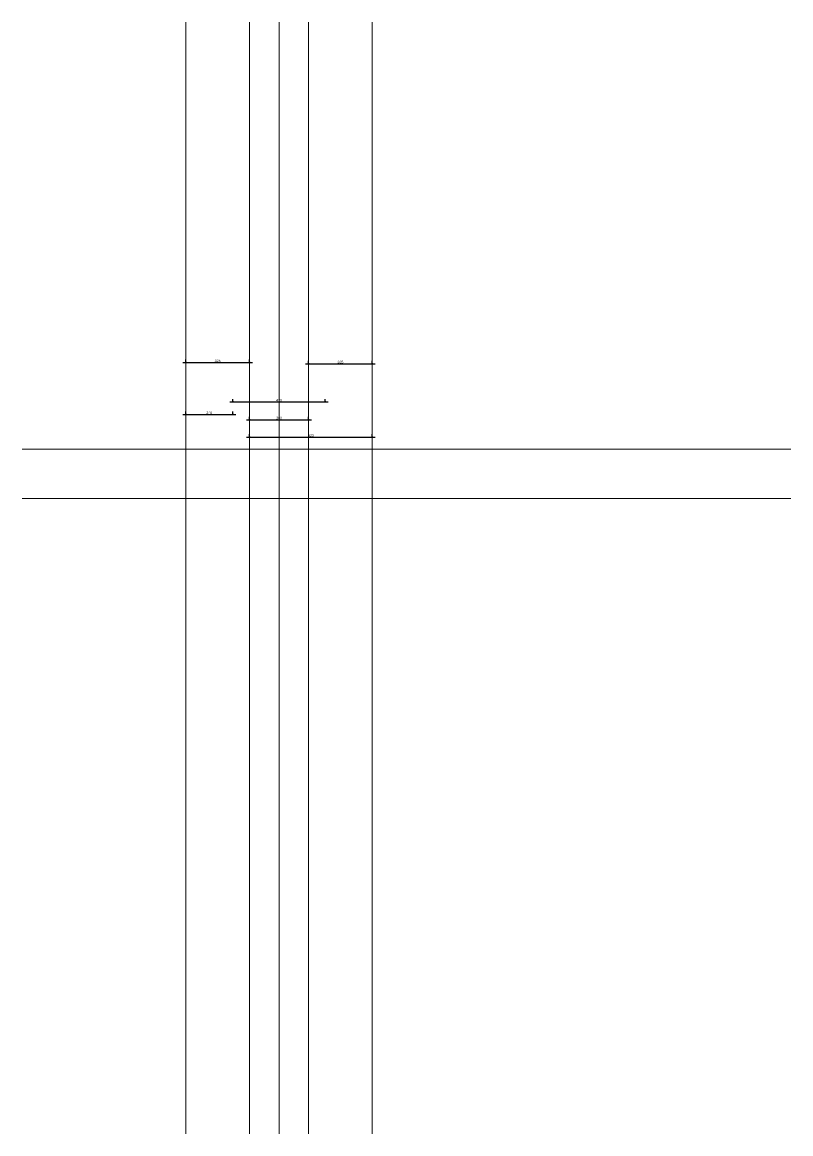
# Model space of a CAD drawing. Header units: inches. Extents: x -26151 to 62940, y -10194 to 246332.
# Drawn here: x 9629 to 13541, y 103042 to 108700 of the extents above; entities that cross this region are included whole.
import ezdxf

# ---------------------------------------------------------------- set-up
doc = ezdxf.new("R2010")
doc.units = ezdxf.units.IN
doc.header["$LTSCALE"] = 0.7
doc.header["$MEASUREMENT"] = 0
doc.layers.get('0').update_dxf_attribs({"lineweight": 13})
doc.layers.get('Defpoints').update_dxf_attribs({"lineweight": 5})
doc.layers.add('hach', color=9, linetype='Continuous', lineweight=9)
doc.styles.get("Standard").update_dxf_attribs({"font": 'arial.ttf', "height": 13})
doc.dimstyles.new('STANDARD$0', dxfattribs={"dimscale": 0, "dimtxt": 50, "dimasz": 8, "dimexe": 15, "dimexo": 0.0625, "dimgap": 2, "dimtad": 1, "dimdec": 0, "dimzin": 0, "dimdsep": 46, "dimtxsty": 'Standard', "dimblk1": 'ARCHTICK', "dimblk2": 'ARCHTICK', "dimsah": 1, "dimcen": 0.09, "dimdle": 15, "dimclrd": 3, "dimclre": 3, "dimclrt": 3, "dimazin": 0, "dimtfac": 1, "dimtdec": 0, "dimtofl": 0, "dimtmove": 1, "dimatfit": 3, "dimldrblk": 'ARCHTICK', "dimfxl": 0, "dimtolj": 1, "dimtzin": 0, "dimarcsym": 0})

# ---------------------------------------------------------------- blocks, each defined once
blk = doc.blocks.new('_ArchTick')
at = {"color": 0, "linetype": 'ByBlock', "lineweight": 0, "const_width": 0.15}
blk.add_lwpolyline([(-0.5, -0.5), (0.5, 0.5)], dxfattribs=at)
blk = doc.blocks.new('*D2229')
at = {"layer": 'Defpoints', "color": 0, "transparency": 16777216}
for p in [(11171.4, 106767.1), (10701.4, 106526.5), (11171.4, 106526.5)]:
    blk.add_point(p, dxfattribs=at)
at = {"layer": 'hach', "color": 3, "lineweight": -2, "transparency": 16777216}
for p, q in [((10686.4, 106767.1), (11186.4, 106767.1)), ((10701.4, 106765.9), (10701.4, 106782.1)), ((11171.4, 106765.9), (11171.4, 106782.1))]:
    blk.add_line(p, q, dxfattribs=at)
at = {"layer": 'hach', "color": 3, "lineweight": -2, "transparency": 16777216, "xscale": 8, "yscale": 8, "zscale": 8, "rotation": 180}
blk.add_blockref('_ArchTick', (10701.4, 106767.1), dxfattribs=at)
at = {"layer": 'hach', "color": 3, "lineweight": -2, "transparency": 16777216, "xscale": 8, "yscale": 8, "zscale": 8}
blk.add_blockref('_ArchTick', (11171.4, 106767.1), dxfattribs=at)
at = {"layer": 'hach', "color": 3, "transparency": 16777216, "insert": (10936.4, 106775.8), "char_height": 13, "attachment_point": 5}
blk.add_mtext('\\A1;470', dxfattribs=at)
blk = doc.blocks.new('*D2230')
at = {"layer": 'Defpoints', "color": 0, "transparency": 16777216}
for p in [(10701.4, 106703.4), (10461.4, 106526.5), (10701.4, 106526.5)]:
    blk.add_point(p, dxfattribs=at)
at = {"layer": 'hach', "color": 3, "lineweight": -2, "transparency": 16777216}
for p, q in [((10461.4, 106702.1), (10461.4, 106718.4)), ((10701.4, 106702.1), (10701.4, 106718.4)), ((10446.4, 106703.4), (10716.4, 106703.4))]:
    blk.add_line(p, q, dxfattribs=at)
at = {"layer": 'hach', "color": 3, "lineweight": -2, "transparency": 16777216, "xscale": 8, "yscale": 8, "zscale": 8, "rotation": 180}
blk.add_blockref('_ArchTick', (10461.4, 106703.4), dxfattribs=at)
at = {"layer": 'hach', "color": 3, "lineweight": -2, "transparency": 16777216, "xscale": 8, "yscale": 8, "zscale": 8}
blk.add_blockref('_ArchTick', (10701.4, 106703.4), dxfattribs=at)
at = {"layer": 'hach', "color": 3, "transparency": 16777216, "insert": (10581.4, 106712), "char_height": 13, "attachment_point": 5}
blk.add_mtext('\\A1;240', dxfattribs=at)
blk = doc.blocks.new('*D2231')
at = {"layer": 'Defpoints', "color": 0, "transparency": 16777216}
for p in [(10786.4, 106967.9), (10461.4, 106526.5), (10786.4, 106526.5)]:
    blk.add_point(p, dxfattribs=at)
at = {"layer": 'hach', "color": 3, "lineweight": -2, "transparency": 16777216}
for p, q in [((10446.4, 106967.9), (10801.4, 106967.9)), ((10461.4, 106966.7), (10461.4, 106982.9)), ((10786.4, 106966.7), (10786.4, 106982.9))]:
    blk.add_line(p, q, dxfattribs=at)
at = {"layer": 'hach', "color": 3, "lineweight": -2, "transparency": 16777216, "xscale": 8, "yscale": 8, "zscale": 8, "rotation": 180}
blk.add_blockref('_ArchTick', (10461.4, 106967.9), dxfattribs=at)
at = {"layer": 'hach', "color": 3, "lineweight": -2, "transparency": 16777216, "xscale": 8, "yscale": 8, "zscale": 8}
blk.add_blockref('_ArchTick', (10786.4, 106967.9), dxfattribs=at)
at = {"layer": 'hach', "color": 3, "transparency": 16777216, "insert": (10623.9, 106976.6), "char_height": 13, "attachment_point": 5}
blk.add_mtext('\\A1;325', dxfattribs=at)
blk = doc.blocks.new('*D2232')
at = {"layer": 'Defpoints', "color": 0, "transparency": 16777216}
for p in [(11411.4, 106961.4), (11086.4, 106526.5), (11411.4, 106526.5)]:
    blk.add_point(p, dxfattribs=at)
at = {"layer": 'hach', "color": 3, "lineweight": -2, "transparency": 16777216}
for p, q in [((11071.4, 106961.4), (11426.4, 106961.4)), ((11086.4, 106960.1), (11086.4, 106976.4)), ((11411.4, 106960.1), (11411.4, 106976.4))]:
    blk.add_line(p, q, dxfattribs=at)
at = {"layer": 'hach', "color": 3, "lineweight": -2, "transparency": 16777216, "xscale": 8, "yscale": 8, "zscale": 8, "rotation": 180}
blk.add_blockref('_ArchTick', (11086.4, 106961.4), dxfattribs=at)
at = {"layer": 'hach', "color": 3, "lineweight": -2, "transparency": 16777216, "xscale": 8, "yscale": 8, "zscale": 8}
blk.add_blockref('_ArchTick', (11411.4, 106961.4), dxfattribs=at)
at = {"layer": 'hach', "color": 3, "transparency": 16777216, "insert": (11248.9, 106970), "char_height": 13, "attachment_point": 5}
blk.add_mtext('\\A1;325', dxfattribs=at)
blk = doc.blocks.new('*D2233')
at = {"layer": 'Defpoints', "color": 0, "transparency": 16777216}
for p in [(11086.4, 106676.6), (10786.4, 106526.5), (11086.4, 106526.5)]:
    blk.add_point(p, dxfattribs=at)
at = {"layer": 'hach', "color": 3, "lineweight": -2, "transparency": 16777216}
for p, q in [((10771.4, 106676.6), (11101.4, 106676.6)), ((10786.4, 106675.4), (10786.4, 106691.6)), ((11086.4, 106675.4), (11086.4, 106691.6))]:
    blk.add_line(p, q, dxfattribs=at)
at = {"layer": 'hach', "color": 3, "lineweight": -2, "transparency": 16777216, "xscale": 8, "yscale": 8, "zscale": 8, "rotation": 180}
blk.add_blockref('_ArchTick', (10786.4, 106676.6), dxfattribs=at)
at = {"layer": 'hach', "color": 3, "lineweight": -2, "transparency": 16777216, "xscale": 8, "yscale": 8, "zscale": 8}
blk.add_blockref('_ArchTick', (11086.4, 106676.6), dxfattribs=at)
at = {"layer": 'hach', "color": 3, "transparency": 16777216, "insert": (10936.4, 106685.3), "char_height": 13, "attachment_point": 5}
blk.add_mtext('\\A1;300', dxfattribs=at)
blk = doc.blocks.new('*D2234')
at = {"layer": 'Defpoints', "color": 0, "transparency": 16777216}
for p in [(11411.4, 106588.3), (10786.4, 106526.5), (11411.4, 106526.5)]:
    blk.add_point(p, dxfattribs=at)
at = {"layer": 'hach', "color": 3, "lineweight": -2, "transparency": 16777216}
for p, q in [((10786.4, 106587), (10786.4, 106603.3)), ((11411.4, 106587), (11411.4, 106603.3)), ((10771.4, 106588.3), (11426.4, 106588.3))]:
    blk.add_line(p, q, dxfattribs=at)
at = {"layer": 'hach', "color": 3, "lineweight": -2, "transparency": 16777216, "xscale": 8, "yscale": 8, "zscale": 8, "rotation": 180}
blk.add_blockref('_ArchTick', (10786.4, 106588.3), dxfattribs=at)
at = {"layer": 'hach', "color": 3, "lineweight": -2, "transparency": 16777216, "xscale": 8, "yscale": 8, "zscale": 8}
blk.add_blockref('_ArchTick', (11411.4, 106588.3), dxfattribs=at)
at = {"layer": 'hach', "color": 3, "transparency": 16777216, "insert": (11098.9, 106596.9), "char_height": 13, "attachment_point": 5}
blk.add_mtext('\\A1;625', dxfattribs=at)

msp = doc.modelspace()

# ---------------------------------------------------------------- linework, layer by layer
at = {"layer": 'hach', "color": 0}
for p, q in [((10461.39, 108700.04), (10461.39, 103042.03)), ((10936.39, 108700.04), (10936.39, 103042.03)), ((11086.39, 108700.04), (11086.39, 103042.03)), ((11411.39, 108700.04), (11411.39, 103042.03)), ((9629.17, 106526.45), (13541.5, 106526.45)), ((9629.17, 106276.45), (13541.5, 106276.45))]:
    msp.add_line(p, q, dxfattribs=at)
at = {"layer": 'hach', "color": 1}
msp.add_line((10786.39, 108700.04), (10786.39, 103042.03), dxfattribs=at)
at = {"layer": 'hach', "color": 5}
for p, q in [((10461.39, 106526.45), (10701.39, 106526.45)), ((10461.39, 106526.45), (10786.39, 106526.45)), ((10786.39, 106526.45), (11086.39, 106526.45))]:
    msp.add_line(p, q, dxfattribs=at)
msp.add_lwpolyline([(10461.39, 106526.45), (11411.39, 106526.45), (11411.39, 106276.45), (10461.39, 106276.45)], close=True, dxfattribs=at)
at = {"layer": 'hach', "color": 1}
msp.add_lwpolyline([(10461.39, 106526.45), (11086.39, 106526.45), (11086.39, 106276.45), (10461.39, 106276.45)], close=True, dxfattribs=at)
at = {"layer": 'hach', "color": 3}
msp.add_lwpolyline([(10786.39, 106526.45), (11411.39, 106526.45), (11411.39, 106276.45), (10786.39, 106276.45)], close=True, dxfattribs=at)

# ---------------------------------------------------------------- dimensions: what is measured, and where the dimension line sits
at = {"layer": 'hach', "color": 5}
for base, p1, p2, picture, middle in [((10786.39, 106967.95), (10461.39, 106526.45), (10786.39, 106526.45), '*D2231', (10623.89, 106976.59)), ((11411.39, 106961.39), (11086.39, 106526.45), (11411.39, 106526.45), '*D2232', (11248.89, 106970.03)), ((11171.39, 106767.12), (10701.39, 106526.45), (11171.39, 106526.45), '*D2229', (10936.39, 106775.76)), ((10701.39, 106703.36), (10461.39, 106526.45), (10701.39, 106526.45), '*D2230', (10581.39, 106712)), ((11086.39, 106676.64), (10786.39, 106526.45), (11086.39, 106526.45), '*D2233', (10936.39, 106685.29))]:
    dim = msp.add_linear_dim(base=base, p1=p1, p2=p2, dimstyle='STANDARD$0', override={"dimscale": 1, "dimfxl": 1.25}, dxfattribs=at)
    dim.commit()
    dim.dimension.update_dxf_attribs({"geometry": picture, "text_midpoint": middle})
at = {"layer": 'hach', "color": 3}
dim = msp.add_linear_dim(base=(11411.39, 106588.28), p1=(10786.39, 106526.45), p2=(11411.39, 106526.45), dimstyle='STANDARD$0', override={"dimscale": 1, "dimfxl": 1.25}, dxfattribs=at)
dim.commit()
dim.dimension.update_dxf_attribs({"geometry": '*D2234', "text_midpoint": (11098.89, 106596.92)})

doc.saveas('drawing.dxf')
